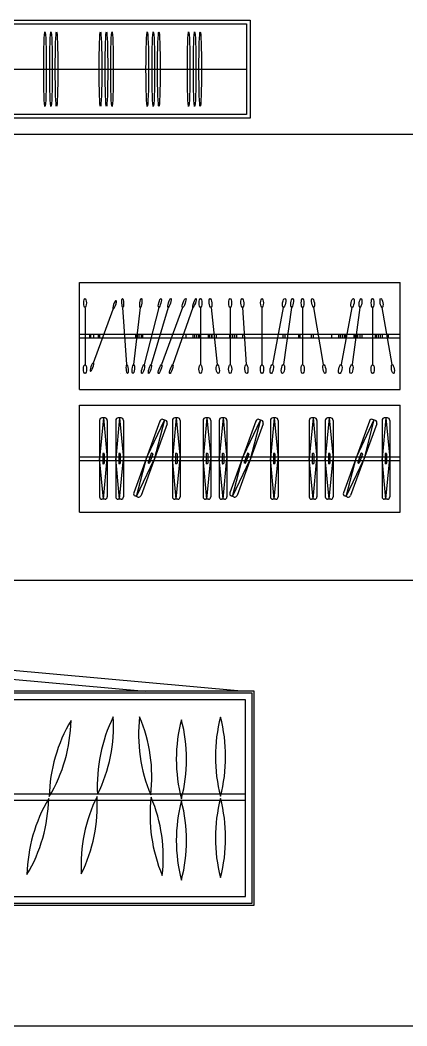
# Model space of a CAD drawing. Header units: inches. Extents: x 8.4 to 50.9, y 14.4 to 39.2.
# Drawn here: x 37.93 to 40.11, y 27.6 to 33.24 of the extents above; entities that cross this region are included whole.
import ezdxf

# ---------------------------------------------------------------- set-up
doc = ezdxf.new("R2010")
doc.units = ezdxf.units.IN
doc.header["$MEASUREMENT"] = 0
for name, color, linetype in [('02', 2, 'Continuous'), ('1', 1, 'Continuous'), ('4', 4, 'Continuous')]:
    doc.layers.add(name, color=color, linetype=linetype)

msp = doc.modelspace()

# ---------------------------------------------------------------- linework, layer by layer
at = {"layer": '02'}
for p, q in [((38.2688, 31.1642), (38.2688, 31.7642)), ((38.2688, 31.7642), (40.0688, 31.7642)), ((40.0688, 31.1642), (40.0688, 31.7642)), ((38.2688, 31.1642), (40.0688, 31.1642)), ((38.2688, 31.0774), (40.0688, 31.0774)), ((38.2688, 30.4774), (38.2688, 31.0774)), ((40.0688, 30.4774), (40.0688, 31.0774)), ((38.4031, 31.006), (38.3815, 30.7776)), ((38.3815, 30.9914), (38.3815, 30.5638)), ((38.4117, 31.006), (38.3944, 31.006)), ((38.4031, 31.006), (38.4247, 30.7776)), ((38.4247, 30.9914), (38.4247, 30.5638)), ((38.4934, 31.006), (38.4718, 30.7776)), ((38.4718, 30.9914), (38.4718, 30.5638)), ((38.502, 31.006), (38.4848, 31.006)), ((38.4934, 31.006), (38.515, 30.7776)), ((38.515, 30.9914), (38.515, 30.5638)), ((38.7196, 30.9879), (38.5733, 30.586)), ((38.7602, 30.9731), (38.6139, 30.5713)), ((38.7449, 30.9942), (38.6465, 30.787)), ((38.7449, 30.9942), (38.687, 30.7722)), ((38.753, 30.9913), (38.7368, 30.9972)), ((38.8116, 31.006), (38.79, 30.7776)), ((38.79, 30.9914), (38.79, 30.5638)), ((38.8202, 31.006), (38.8029, 31.006)), ((38.8116, 31.006), (38.8332, 30.7776)), ((38.8332, 30.9914), (38.8332, 30.5638)), ((38.9838, 31.006), (38.9622, 30.7776)), ((38.9622, 30.9914), (38.9622, 30.5638)), ((38.9924, 31.006), (38.9751, 31.006)), ((38.9838, 31.006), (39.0054, 30.7776)), ((39.0054, 30.9914), (39.0054, 30.5638)), ((39.0741, 31.006), (39.0525, 30.7776)), ((39.0525, 30.9914), (39.0525, 30.5638)), ((39.0827, 31.006), (39.0655, 31.006)), ((39.0741, 31.006), (39.0957, 30.7776)), ((39.0957, 30.9914), (39.0957, 30.5638)), ((39.2588, 30.9879), (39.1126, 30.586)), ((39.2994, 30.9731), (39.1532, 30.5713)), ((39.2841, 30.9942), (39.1857, 30.787)), ((39.2841, 30.9942), (39.2263, 30.7722)), ((39.2923, 30.9913), (39.276, 30.9972)), ((39.3616, 31.006), (39.34, 30.7776)), ((39.34, 30.9914), (39.34, 30.5638)), ((39.3702, 31.006), (39.353, 31.006)), ((39.3616, 31.006), (39.3832, 30.7776)), ((39.3832, 30.9914), (39.3832, 30.5638)), ((39.5798, 31.006), (39.5582, 30.7776)), ((39.5582, 30.9914), (39.5582, 30.5638)), ((39.5884, 31.006), (39.5711, 31.006)), ((39.5798, 31.006), (39.6014, 30.7776)), ((39.6014, 30.9914), (39.6014, 30.5638)), ((39.6701, 31.006), (39.6485, 30.7776)), ((39.6485, 30.9914), (39.6485, 30.5638)), ((39.6788, 31.006), (39.6615, 31.006)), ((39.6701, 31.006), (39.6917, 30.7776)), ((39.6917, 30.9914), (39.6917, 30.5638)), ((39.8963, 30.9879), (39.75, 30.586)), ((39.9369, 30.9731), (39.7906, 30.5713)), ((39.9216, 30.9942), (39.8232, 30.787)), ((39.9216, 30.9942), (39.8638, 30.7722)), ((39.9297, 30.9913), (39.9135, 30.9972)), ((39.9883, 31.006), (39.9667, 30.7776)), ((39.9667, 30.9914), (39.9667, 30.5638)), ((39.9969, 31.006), (39.9797, 31.006)), ((39.9883, 31.006), (40.0099, 30.7776)), ((40.0099, 30.9914), (40.0099, 30.5638)), ((38.3987, 30.8038), (38.3987, 30.7514)), ((38.4048, 30.8068), (38.4013, 30.8068)), ((38.4074, 30.8038), (38.4074, 30.7514)), ((38.4891, 30.8038), (38.4891, 30.7514)), ((38.4951, 30.8068), (38.4917, 30.8068)), ((38.4977, 30.8038), (38.4977, 30.7514)), ((38.6717, 30.8057), (38.6537, 30.7564)), ((38.6798, 30.8028), (38.6618, 30.7535)), ((38.6783, 30.8064), (38.6751, 30.8076)), ((38.8073, 30.8038), (38.8073, 30.7514)), ((38.8133, 30.8068), (38.8099, 30.8068)), ((38.8159, 30.8038), (38.8159, 30.7514)), ((38.9794, 30.8038), (38.9794, 30.7514)), ((38.9855, 30.8068), (38.982, 30.8068)), ((38.9881, 30.8038), (38.9881, 30.7514)), ((39.0698, 30.8038), (39.0698, 30.7514)), ((39.0758, 30.8068), (39.0724, 30.8068)), ((39.0784, 30.8038), (39.0784, 30.7514)), ((39.2109, 30.8057), (39.193, 30.7564)), ((39.219, 30.8028), (39.2011, 30.7535)), ((39.2176, 30.8064), (39.2144, 30.8076)), ((39.3573, 30.8038), (39.3573, 30.7514)), ((39.3633, 30.8068), (39.3599, 30.8068)), ((39.3659, 30.8038), (39.3659, 30.7514)), ((39.5754, 30.8038), (39.5754, 30.7514)), ((39.5815, 30.8068), (39.578, 30.8068)), ((39.5841, 30.8038), (39.5841, 30.7514)), ((39.6658, 30.8038), (39.6658, 30.7514)), ((39.6718, 30.8068), (39.6684, 30.8068)), ((39.6744, 30.8038), (39.6744, 30.7514)), ((39.8484, 30.8057), (39.8304, 30.7564)), ((39.8565, 30.8028), (39.8385, 30.7535)), ((39.8551, 30.8064), (39.8518, 30.8076)), ((39.984, 30.8038), (39.984, 30.7514)), ((39.99, 30.8068), (39.9866, 30.8068)), ((39.9926, 30.8038), (39.9926, 30.7514)), ((38.2688, 30.7874), (40.0688, 30.7874)), ((38.2688, 30.7674), (40.0688, 30.7674)), ((38.4031, 30.5492), (38.3815, 30.7776)), ((38.4048, 30.7484), (38.4013, 30.7484)), ((38.4031, 30.5492), (38.4247, 30.7776)), ((38.4934, 30.5492), (38.4718, 30.7776)), ((38.4951, 30.7484), (38.4917, 30.7484)), ((38.4934, 30.5492), (38.515, 30.7776)), ((38.5886, 30.5649), (38.6465, 30.787)), ((38.5886, 30.5649), (38.687, 30.7722)), ((38.6584, 30.7516), (38.6552, 30.7528)), ((38.8116, 30.5492), (38.79, 30.7776)), ((38.8133, 30.7484), (38.8099, 30.7484)), ((38.8116, 30.5492), (38.8332, 30.7776)), ((38.9838, 30.5492), (38.9622, 30.7776)), ((38.9855, 30.7484), (38.982, 30.7484)), ((38.9838, 30.5492), (39.0054, 30.7776)), ((39.0741, 30.5492), (39.0525, 30.7776)), ((39.0758, 30.7484), (39.0724, 30.7484)), ((39.0741, 30.5492), (39.0957, 30.7776)), ((39.1279, 30.5649), (39.1857, 30.787)), ((39.1279, 30.5649), (39.2263, 30.7722)), ((39.1977, 30.7516), (39.1944, 30.7528)), ((39.3616, 30.5492), (39.34, 30.7776)), ((39.3633, 30.7484), (39.3599, 30.7484)), ((39.3616, 30.5492), (39.3832, 30.7776)), ((39.5798, 30.5492), (39.5582, 30.7776)), ((39.5815, 30.7484), (39.578, 30.7484)), ((39.5798, 30.5492), (39.6014, 30.7776)), ((39.6701, 30.5492), (39.6485, 30.7776)), ((39.6718, 30.7484), (39.6684, 30.7484)), ((39.6701, 30.5492), (39.6917, 30.7776)), ((39.7653, 30.5649), (39.8232, 30.787)), ((39.7653, 30.5649), (39.8638, 30.7722)), ((39.8351, 30.7516), (39.8319, 30.7528)), ((39.9883, 30.5492), (39.9667, 30.7776)), ((39.99, 30.7484), (39.9866, 30.7484)), ((39.9883, 30.5492), (40.0099, 30.7776)), ((38.5967, 30.562), (38.5805, 30.5679)), ((39.136, 30.562), (39.1198, 30.5679)), ((39.7735, 30.562), (39.7572, 30.5679)), ((38.4117, 30.5492), (38.3944, 30.5492)), ((38.502, 30.5492), (38.4848, 30.5492)), ((38.8202, 30.5492), (38.8029, 30.5492)), ((38.9924, 30.5492), (38.9751, 30.5492)), ((39.0827, 30.5492), (39.0655, 30.5492)), ((39.3702, 30.5492), (39.353, 30.5492)), ((39.5884, 30.5492), (39.5711, 30.5492)), ((39.6788, 30.5492), (39.6615, 30.5492)), ((39.9969, 30.5492), (39.9797, 30.5492)), ((38.2688, 30.4774), (40.0688, 30.4774))]:
    msp.add_line(p, q, dxfattribs=at)
for points in [[(38.2995, 31.6252), (38.2995, 31.3042)], [(38.3465, 31.3139), (38.4568, 31.6155)], [(38.5347, 31.3042), (38.5126, 31.6252)], [(38.5733, 31.3042), (38.61, 31.6252)], [(38.7131, 31.6252), (38.6313, 31.3042)], [(38.7661, 31.6252), (38.6711, 31.3042)], [(38.8468, 31.6252), (38.7296, 31.3042)], [(38.9054, 31.6252), (38.7927, 31.3042)], [(38.9476, 31.6252), (38.9476, 31.3042)], [(39.0068, 31.6252), (39.0422, 31.3042)], [(39.1143, 31.6252), (39.1143, 31.3042)], [(39.1841, 31.6252), (39.204, 31.3042)], [(39.293, 31.6252), (39.293, 31.3042)], [(39.4124, 31.6252), (39.3527, 31.3042)], [(39.4583, 31.6252), (39.414, 31.3042)], [(39.5209, 31.6252), (39.5209, 31.3042)], [(39.639, 31.3042), (39.5839, 31.6252)], [(39.7968, 31.6252), (39.7371, 31.3042)], [(39.8427, 31.6252), (39.7985, 31.3042)], [(39.9139, 31.6252), (39.9139, 31.3042)], [(40.0234, 31.3042), (39.9683, 31.6252)], [(38.2688, 31.4748), (40.0688, 31.4748)], [(38.3269, 31.4537), (38.3269, 31.4748)], [(38.3322, 31.4537), (38.3322, 31.4748)], [(38.3496, 31.4537), (38.3496, 31.4748)], [(38.3751, 31.4537), (38.3751, 31.4748)], [(38.3831, 31.4537), (38.3831, 31.4748)], [(38.5849, 31.4537), (38.5849, 31.4748)], [(38.5943, 31.4537), (38.5943, 31.4748)], [(38.6037, 31.4537), (38.6037, 31.4748)], [(38.6157, 31.4537), (38.6157, 31.4748)], [(38.6238, 31.4537), (38.6238, 31.4748)], [(38.8674, 31.4537), (38.8674, 31.4748)], [(38.9066, 31.4537), (38.9066, 31.4748)], [(38.9156, 31.4537), (38.9156, 31.4748)], [(38.9276, 31.4537), (38.9276, 31.4748)], [(38.9379, 31.4537), (38.9379, 31.4748)], [(38.9468, 31.4537), (38.9468, 31.4748)], [(38.9936, 31.4537), (38.9936, 31.4748)], [(39.0003, 31.4537), (39.0003, 31.4748)], [(39.0115, 31.4537), (39.0115, 31.4748)], [(39.0137, 31.4537), (39.0137, 31.4748)], [(39.0271, 31.4537), (39.0271, 31.4748)], [(39.0383, 31.4537), (39.0383, 31.4748)], [(39.113, 31.4537), (39.113, 31.4748)], [(39.1185, 31.4537), (39.1185, 31.4748)], [(39.1295, 31.4537), (39.1295, 31.4748)], [(39.1404, 31.4537), (39.1404, 31.4748)], [(39.1514, 31.4537), (39.1514, 31.4748)], [(39.1861, 31.4537), (39.1861, 31.4748)], [(39.4126, 31.4537), (39.4126, 31.4748)], [(39.4236, 31.4537), (39.4236, 31.4748)], [(39.5003, 31.4537), (39.5003, 31.4748)], [(39.5076, 31.4537), (39.5076, 31.4748)], [(39.5715, 31.4537), (39.5715, 31.4748)], [(39.5825, 31.4537), (39.5825, 31.4748)], [(39.6848, 31.4537), (39.6848, 31.4748)], [(39.7241, 31.4537), (39.7241, 31.4748)], [(39.733, 31.4537), (39.733, 31.4748)], [(39.745, 31.4537), (39.745, 31.4748)], [(39.7553, 31.4537), (39.7553, 31.4748)], [(39.7642, 31.4537), (39.7642, 31.4748)], [(39.8111, 31.4537), (39.8111, 31.4748)], [(39.8178, 31.4537), (39.8178, 31.4748)], [(39.8289, 31.4537), (39.8289, 31.4748)], [(39.8311, 31.4537), (39.8311, 31.4748)], [(39.8445, 31.4537), (39.8445, 31.4748)], [(39.8557, 31.4537), (39.8557, 31.4748)], [(39.9305, 31.4537), (39.9305, 31.4748)], [(39.9359, 31.4537), (39.9359, 31.4748)], [(39.9469, 31.4537), (39.9469, 31.4748)], [(39.9579, 31.4537), (39.9579, 31.4748)], [(39.9688, 31.4537), (39.9688, 31.4748)], [(40.0035, 31.4537), (40.0035, 31.4748)], [(38.2688, 31.4537), (40.0688, 31.4537)], [(38.3293, 31.2669), (38.3293, 31.2669)], [(38.4985, 31.2542), (38.4985, 31.2542)], [(38.5279, 31.2542), (38.5279, 31.2542)], [(39.1777, 29.4739), (37.3304, 29.6397), (37.3261, 29.5917), (38.6379, 29.4739)]]:
    msp.add_lwpolyline(points, dxfattribs=at)
msp.add_lwpolyline([(37.2486, 28.2739), (39.2486, 28.2739), (39.2486, 29.4739), (37.2486, 29.4739)], close=True, dxfattribs=at)
for centre, major_axis, ratio in [((38.0747, 32.9611), (0, 0.2092), 0.034448), ((38.1083, 32.9611), (0, 0.2092), 0.034448), ((38.1396, 32.9611), (0, 0.2092), 0.034448), ((38.3863, 32.9611), (0, 0.2092), 0.034448), ((38.4199, 32.9611), (0, 0.2092), 0.034448), ((38.4512, 32.9611), (0, 0.2092), 0.034448), ((38.649, 32.9611), (0, 0.2092), 0.034448), ((38.6827, 32.9611), (0, 0.2092), 0.034448), ((38.7139, 32.9611), (0, 0.2092), 0.034448), ((38.8812, 32.9611), (0, 0.2092), 0.034448), ((38.9148, 32.9611), (0, 0.2092), 0.034448), ((38.9461, 32.9611), (0, 0.2092), 0.034448), ((38.2995, 31.6502), (0, 0.025), 0.30303), ((38.5109, 31.6502), (-0.0017, 0.025), 0.193898), ((38.6128, 31.6502), (0.0029, 0.025), 0.230839), ((38.7195, 31.6502), (0.0064, 0.025), 0.225151), ((38.7735, 31.6502), (0.0074, 0.025), 0.201005), ((38.8559, 31.6502), (0.0091, 0.025), 0.218262), ((38.9142, 31.6502), (0.0088, 0.025), 0.183941), ((38.9476, 31.6502), (0, 0.025), 0.30303), ((39.004, 31.6502), (-0.0028, 0.025), 0.301208), ((39.1143, 31.6502), (0, 0.025), 0.30303), ((39.1826, 31.6502), (-0.0015, 0.025), 0.30245), ((39.293, 31.6502), (0, 0.025), 0.30303), ((39.417, 31.6502), (0.0046, 0.025), 0.321065), ((39.4617, 31.6502), (0.0034, 0.025), 0.274598), ((39.5209, 31.6502), (0, 0.025), 0.30303), ((39.5796, 31.6502), (-0.0043, 0.025), 0.291091), ((39.8015, 31.6502), (0.0046, 0.025), 0.321065), ((39.8461, 31.6502), (0.0034, 0.025), 0.274598), ((39.9139, 31.6502), (0, 0.025), 0.30303), ((39.9641, 31.6502), (-0.0043, 0.025), 0.291091), ((38.2995, 31.2792), (0, 0.025), 0.343682), ((38.5363, 31.2792), (-0.0017, 0.025), 0.193898), ((38.5707, 31.2792), (0.0029, 0.025), 0.230839), ((38.625, 31.2792), (0.0064, 0.025), 0.225151), ((38.6637, 31.2792), (0.0074, 0.025), 0.201005), ((38.7205, 31.2792), (0.0091, 0.025), 0.218262), ((38.7839, 31.2792), (0.0088, 0.025), 0.183941), ((38.9476, 31.2792), (0, 0.025), 0.343682), ((39.0449, 31.2792), (-0.0028, 0.025), 0.338372), ((39.1143, 31.2792), (0, 0.025), 0.343682), ((39.2056, 31.2792), (-0.0015, 0.025), 0.343024), ((39.293, 31.2792), (0, 0.025), 0.343682), ((39.348, 31.2792), (0.0046, 0.025), 0.342238), ((39.4106, 31.2792), (0.0034, 0.025), 0.344848), ((39.5209, 31.2792), (0, 0.025), 0.343682), ((39.6433, 31.2792), (-0.0043, 0.025), 0.291091), ((39.7325, 31.2792), (0.0046, 0.025), 0.342238), ((39.7951, 31.2792), (0.0034, 0.025), 0.344848), ((39.9139, 31.2792), (0, 0.025), 0.343682), ((40.0277, 31.2792), (-0.0043, 0.025), 0.291091)]:
    msp.add_ellipse(centre, major_axis=major_axis, ratio=ratio, dxfattribs=at)
at = {"layer": '02', "extrusion": (0, 0, -1)}
for centre in [(38.4654, 31.6389), (38.338, 31.2904)]:
    msp.add_ellipse(centre, major_axis=(0.0086, 0.0235), ratio=0.241715, dxfattribs=at)
at = {"layer": '02'}
for centre, major_axis, start_param, end_param in [((38.3944, 30.9914), (0, 0.0146), 0, 1.570796), ((38.4117, 30.9914), (0, 0.0146), 4.712389, 6.283185), ((38.4848, 30.9914), (0, 0.0146), 0, 1.570796), ((38.502, 30.9914), (0, 0.0146), 4.712389, 6.283185), ((38.7318, 30.9835), (0.005, 0.0137), 0, 1.570796), ((38.748, 30.9776), (0.005, 0.0137), -1.570796, 0), ((38.8029, 30.9914), (0, 0.0146), 0, 1.570796), ((38.8202, 30.9914), (0, 0.0146), 4.712389, 6.283185), ((38.9751, 30.9914), (0, 0.0146), 0, 1.570796), ((38.9924, 30.9914), (0, 0.0146), 4.712389, 6.283185), ((39.0655, 30.9914), (0, 0.0146), 0, 1.570796), ((39.0827, 30.9914), (0, 0.0146), 4.712389, 6.283185), ((39.271, 30.9835), (0.005, 0.0137), 0, 1.570796), ((39.2873, 30.9776), (0.005, 0.0137), -1.570796, 0), ((39.353, 30.9914), (0, 0.0146), 0, 1.570796), ((39.3702, 30.9914), (0, 0.0146), 4.712389, 6.283185), ((39.5711, 30.9914), (0, 0.0146), 0, 1.570796), ((39.5884, 30.9914), (0, 0.0146), 4.712389, 6.283185), ((39.6615, 30.9914), (0, 0.0146), 0, 1.570796), ((39.6788, 30.9914), (0, 0.0146), 4.712389, 6.283185), ((39.9085, 30.9835), (0.005, 0.0137), 0, 1.570796), ((39.9247, 30.9776), (0.005, 0.0137), -1.570796, 0), ((39.9797, 30.9914), (0, 0.0146), 0, 1.570796), ((39.9969, 30.9914), (0, 0.0146), 4.712389, 6.283185), ((38.4013, 30.8038), (0, 0.00292), 0, 1.570796), ((38.4048, 30.8038), (0, 0.00292), -1.570796, 0), ((38.4917, 30.8038), (0, 0.00292), 0, 1.570796), ((38.4951, 30.8038), (0, 0.00292), -1.570796, 0), ((38.6741, 30.8048), (0.001, 0.00274), 0, 1.570796), ((38.6773, 30.8037), (0.001, 0.00274), 4.712389, 6.283185), ((38.8099, 30.8038), (0, 0.00292), 0, 1.570796), ((38.8133, 30.8038), (0, 0.00292), -1.570796, 0), ((38.982, 30.8038), (0, 0.00292), 0, 1.570796), ((38.9855, 30.8038), (0, 0.00292), -1.570796, 0), ((39.0724, 30.8038), (0, 0.00292), 0, 1.570796), ((39.0758, 30.8038), (0, 0.00292), -1.570796, 0), ((39.2134, 30.8048), (0.001, 0.00274), 0, 1.570796), ((39.2166, 30.8037), (0.001, 0.00274), 4.712389, 6.283185), ((39.3599, 30.8038), (0, 0.00292), 0, 1.570796), ((39.3633, 30.8038), (0, 0.00292), -1.570796, 0), ((39.578, 30.8038), (0, 0.00292), 0, 1.570796), ((39.5815, 30.8038), (0, 0.00292), -1.570796, 0), ((39.6684, 30.8038), (0, 0.00292), 0, 1.570796), ((39.6718, 30.8038), (0, 0.00292), -1.570796, 0), ((39.8508, 30.8048), (0.001, 0.00274), 0, 1.570796), ((39.8541, 30.8037), (0.001, 0.00274), 4.712389, 6.283185), ((39.9866, 30.8038), (0, 0.00292), 0, 1.570796), ((39.99, 30.8038), (0, 0.00292), -1.570796, 0), ((38.4013, 30.7514), (0, 0.00292), 1.570796, 3.141593), ((38.4048, 30.7514), (0, 0.00292), 3.141593, 4.712389), ((38.4917, 30.7514), (0, 0.00292), 1.570796, 3.141593), ((38.4951, 30.7514), (0, 0.00292), 3.141593, 4.712389), ((38.6561, 30.7555), (0.001, 0.00274), 1.570796, 3.141593), ((38.6594, 30.7543), (0.001, 0.00274), 3.141593, 4.712389), ((38.8099, 30.7514), (0, 0.00292), 1.570796, 3.141593), ((38.8133, 30.7514), (0, 0.00292), 3.141593, 4.712389), ((38.982, 30.7514), (0, 0.00292), 1.570796, 3.141593), ((38.9855, 30.7514), (0, 0.00292), 3.141593, 4.712389), ((39.0724, 30.7514), (0, 0.00292), 1.570796, 3.141593), ((39.0758, 30.7514), (0, 0.00292), 3.141593, 4.712389), ((39.1954, 30.7555), (0.001, 0.00274), 1.570796, 3.141593), ((39.1987, 30.7543), (0.001, 0.00274), 3.141593, 4.712389), ((39.3599, 30.7514), (0, 0.00292), 1.570796, 3.141593), ((39.3633, 30.7514), (0, 0.00292), 3.141593, 4.712389), ((39.578, 30.7514), (0, 0.00292), 1.570796, 3.141593), ((39.5815, 30.7514), (0, 0.00292), 3.141593, 4.712389), ((39.6684, 30.7514), (0, 0.00292), 1.570796, 3.141593), ((39.6718, 30.7514), (0, 0.00292), 3.141593, 4.712389), ((39.8329, 30.7555), (0.001, 0.00274), 1.570796, 3.141593), ((39.8361, 30.7543), (0.001, 0.00274), 3.141593, 4.712389), ((39.9866, 30.7514), (0, 0.00292), 1.570796, 3.141593), ((39.99, 30.7514), (0, 0.00292), 3.141593, 4.712389), ((38.5855, 30.5816), (0.005, 0.0137), 1.570796, 3.141593), ((38.6017, 30.5757), (0.005, 0.0137), 3.141593, 4.712389), ((39.1248, 30.5816), (0.005, 0.0137), 1.570796, 3.141593), ((39.141, 30.5757), (0.005, 0.0137), 3.141593, 4.712389), ((39.7622, 30.5816), (0.005, 0.0137), 1.570796, 3.141593), ((39.7784, 30.5757), (0.005, 0.0137), 3.141593, 4.712389), ((38.3944, 30.5638), (0, 0.0146), 1.570796, 3.141593), ((38.4117, 30.5638), (0, 0.0146), 3.141593, 4.712389), ((38.4848, 30.5638), (0, 0.0146), 1.570796, 3.141593), ((38.502, 30.5638), (0, 0.0146), 3.141593, 4.712389), ((38.8029, 30.5638), (0, 0.0146), 1.570796, 3.141593), ((38.8202, 30.5638), (0, 0.0146), 3.141593, 4.712389), ((38.9751, 30.5638), (0, 0.0146), 1.570796, 3.141593), ((38.9924, 30.5638), (0, 0.0146), 3.141593, 4.712389), ((39.0655, 30.5638), (0, 0.0146), 1.570796, 3.141593), ((39.0827, 30.5638), (0, 0.0146), 3.141593, 4.712389), ((39.353, 30.5638), (0, 0.0146), 1.570796, 3.141593), ((39.3702, 30.5638), (0, 0.0146), 3.141593, 4.712389), ((39.5711, 30.5638), (0, 0.0146), 1.570796, 3.141593), ((39.5884, 30.5638), (0, 0.0146), 3.141593, 4.712389), ((39.6615, 30.5638), (0, 0.0146), 1.570796, 3.141593), ((39.6788, 30.5638), (0, 0.0146), 3.141593, 4.712389), ((39.9797, 30.5638), (0, 0.0146), 1.570796, 3.141593), ((39.9969, 30.5638), (0, 0.0146), 3.141593, 4.712389)]:
    msp.add_ellipse(centre, major_axis=major_axis, ratio=0.888892, start_param=start_param, end_param=end_param, dxfattribs=at)
at = {"layer": '1'}
for p, q in [((30.2087, 32.5966), (50.5349, 32.5966)), ((30.2087, 30.0966), (50.5349, 30.0966)), ((30.2087, 27.5966), (50.5349, 27.5966))]:
    msp.add_line(p, q, dxfattribs=at)
at = {"layer": '4'}
for p, q in [((35.5663, 32.9611), (39.2063, 32.9611)), ((37.2971, 28.8975), (39.2002, 28.8975)), ((37.2971, 28.8626), (39.2002, 28.8626))]:
    msp.add_line(p, q, dxfattribs=at)
for points in [[(35.8663, 33.2361), (39.2263, 33.2361), (39.2263, 32.6861), (35.5663, 32.6861), (35.5663, 32.9361, -0.414214)], [(35.8663, 33.2161), (39.2063, 33.2161), (39.2063, 32.7061), (35.5863, 32.7061), (35.5863, 32.9361, -0.414214)]]:
    msp.add_lwpolyline(points, format="xyb", close=True, dxfattribs=at)
for points in [[(37.2599, 28.2852), (39.2374, 28.2852), (39.2374, 29.4627), (37.2599, 29.4627)], [(37.2971, 28.3224), (39.2002, 28.3224), (39.2002, 29.4255), (37.2971, 29.4255)]]:
    msp.add_lwpolyline(points, close=True, dxfattribs=at)
for centre, start, end in [((39.235, 28.9448), 153.6481, 183.267), ((37.593, 29.2802), 333.6481, 3.267), ((39.4668, 29.2296), 173.3262, 202.9452), ((37.8077, 28.9924), 353.3262, 22.9452), ((39.8981, 29.1064), 165.1905, 194.8095), ((38.2221, 29.1064), 345.1905, 14.8095), ((38.9656, 28.8656), 149.2346, 178.8535), ((37.3542, 29.3263), 329.2346, 358.8535), ((39.6788, 29.0919), 165.1905, 194.8095), ((38.0028, 29.0919), 345.1905, 14.8095), ((39.1438, 28.4982), 153.6481, 183.267), ((37.5018, 28.8336), 333.6481, 3.267), ((39.5313, 28.7784), 173.3262, 202.9452), ((37.8722, 28.5412), 353.3262, 22.9452), ((37.2289, 28.888), 329.2346, 358.8535), ((38.8403, 28.4273), 149.2346, 178.8535), ((39.6788, 28.6361), 165.1905, 194.8095), ((38.0028, 28.6361), 345.1905, 14.8095), ((39.8981, 28.6506), 165.1905, 194.8095), ((38.2221, 28.6506), 345.1905, 14.8095)]:
    msp.add_arc(centre, 0.8668, start, end, dxfattribs=at)

doc.saveas('drawing.dxf')
